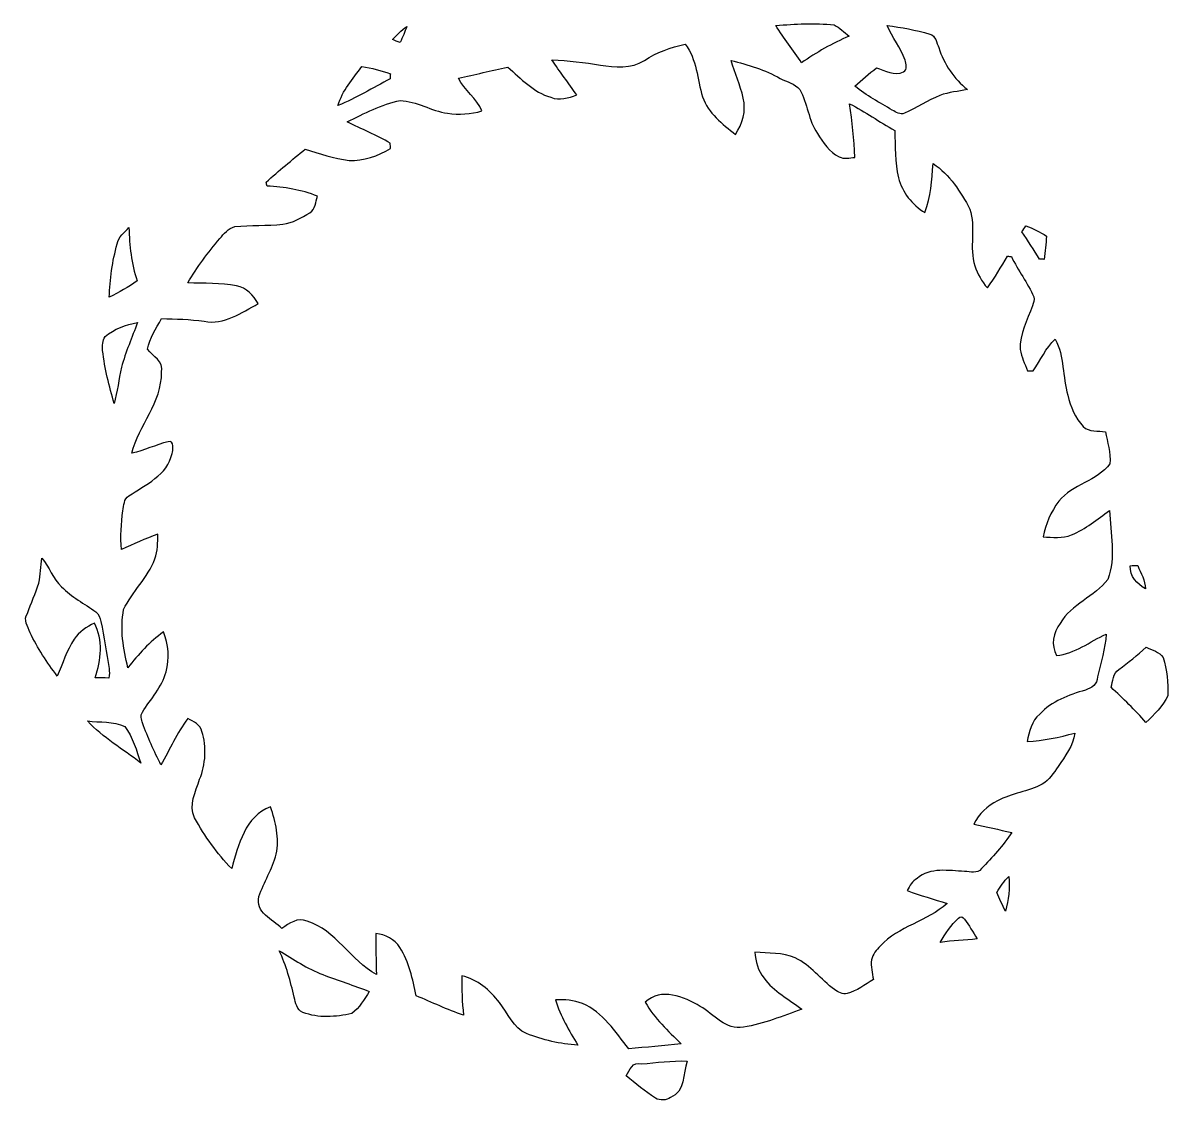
# Model space of a CAD drawing. Header units: centimetres. Extents: x -15.6 to 15.6, y -15.7 to 15.7.
# Drawn here: x -13 to 12.08, y -11.88 to 11.72 of the extents above; entities that cross this region are included whole.
import ezdxf

# ---------------------------------------------------------------- set-up
doc = ezdxf.new("R2010")
doc.units = ezdxf.units.CM
doc.header["$MEASUREMENT"] = 0
doc.layers.add('Layer 1', color=7, linetype='Continuous')

msp = doc.modelspace()

# ---------------------------------------------------------------- linework, layer by layer
at = {"layer": 'Layer 1', "color": 252}
for points, knots in [([(-4.91102, 11.35521), (-4.85458, 11.3344), (-4.79778, 11.31394), (-4.74063, 11.29312), (-4.74063, 11.29312), (-4.68559, 11.40601), (-4.63479, 11.52137), (-4.5974, 11.64167), (-4.5974, 11.64167), (-4.71205, 11.55771), (-4.81648, 11.46104), (-4.91102, 11.35521), (-4.91102, 11.35521), (-4.91102, 11.35521), (-4.91102, 11.35521), (-4.91102, 11.35521)], [0, 0, 0, 0, 0.2, 0.2, 0.2, 0.2, 0.4, 0.4, 0.4, 0.4, 0.6, 0.6, 0.6, 0.6, 1, 1, 1, 1]), ([(3.48721, 11.66354), (3.65972, 11.38026), (3.87773, 11.12837), (4.05059, 10.84509), (4.05059, 10.84509), (4.3755, 11.07863), (4.72687, 11.26878), (5.09094, 11.43388), (5.09094, 11.43388), (4.98687, 11.52066), (4.88456, 11.61344), (4.76532, 11.6773), (4.76532, 11.6773), (4.34022, 11.72069), (3.9116, 11.69741), (3.48721, 11.66354), (3.48721, 11.66354), (3.48721, 11.66354), (3.48721, 11.66354), (3.48721, 11.66354)], [0, 0, 0, 0, 0.16666667, 0.16666667, 0.16666667, 0.16666667, 0.33333333, 0.33333333, 0.33333333, 0.33333333, 0.5, 0.5, 0.5, 0.5, 0.66666667, 0.66666667, 0.66666667, 0.66666667, 1, 1, 1, 1]), ([(5.92349, 11.66248), (6.04308, 11.40425), (6.22053, 11.17353), (6.3179, 10.90471), (6.3179, 10.90471), (6.34436, 10.82287), (6.37716, 10.70222), (6.28579, 10.64719), (6.28579, 10.64719), (6.08859, 10.56217), (5.87657, 10.67682), (5.69136, 10.73714), (5.69136, 10.73714), (5.53191, 10.60697), (5.37351, 10.47609), (5.22146, 10.33745), (5.22146, 10.33745), (5.46735, 10.12331), (5.76474, 9.98255), (6.03885, 9.81004), (6.03885, 9.81004), (6.11893, 9.76806), (6.21206, 9.69962), (6.3059, 9.74549), (6.3059, 9.74549), (6.57154, 9.8612), (6.81355, 10.02594), (7.08342, 10.13284), (7.08342, 10.13284), (7.27639, 10.20516), (7.48383, 10.21962), (7.68491, 10.26195), (7.68491, 10.26195), (7.39105, 10.49796), (7.17021, 10.82075), (7.05661, 11.17988), (7.05661, 11.17988), (7.00899, 11.28677), (6.99029, 11.44094), (6.85906, 11.47692), (6.85906, 11.47692), (6.55285, 11.56441), (6.23958, 11.6265), (5.92349, 11.66248), (5.92349, 11.66248), (5.92349, 11.66248), (5.92349, 11.66248), (5.92349, 11.66248)], [0, 0, 0, 0, 0.07692308, 0.07692308, 0.07692308, 0.07692308, 0.15384615, 0.15384615, 0.15384615, 0.15384615, 0.23076923, 0.23076923, 0.23076923, 0.23076923, 0.30769231, 0.30769231, 0.30769231, 0.30769231, 0.38461538, 0.38461538, 0.38461538, 0.38461538, 0.46153846, 0.46153846, 0.46153846, 0.46153846, 0.53846154, 0.53846154, 0.53846154, 0.53846154, 0.61538462, 0.61538462, 0.61538462, 0.61538462, 0.69230769, 0.69230769, 0.69230769, 0.69230769, 0.76923077, 0.76923077, 0.76923077, 0.76923077, 0.84615385, 0.84615385, 0.84615385, 0.84615385, 1, 1, 1, 1]), ([(0.60819, 10.8966), (0.32279, 10.71704), (-0.03528, 10.74561), (-0.35384, 10.79606), (-0.35384, 10.79606), (-0.7052, 10.85462), (-1.05869, 10.90154), (-1.41464, 10.91353), (-1.41464, 10.91353), (-1.24848, 10.64719), (-1.04987, 10.40306), (-0.87383, 10.14342), (-0.87383, 10.14342), (-1.05481, 10.07921), (-1.2506, 10.01395), (-1.44074, 10.09191), (-1.44074, 10.09191), (-1.81892, 10.20057), (-2.09409, 10.50431), (-2.38407, 10.75196), (-2.38407, 10.75196), (-2.74567, 10.67647), (-3.10444, 10.58863), (-3.46534, 10.50996), (-3.46534, 10.50996), (-3.32846, 10.24537), (-3.06282, 10.07181), (-2.94922, 9.79276), (-2.94922, 9.79276), (-3.19334, 9.71903), (-3.45369, 9.70809), (-3.70558, 9.74302), (-3.70558, 9.74302), (-4.05977, 9.79417), (-4.37903, 10.00972), (-4.73886, 10.01995), (-4.73886, 10.01995), (-5.15197, 9.94269), (-5.52662, 9.73737), (-5.90021, 9.55393), (-5.90021, 9.55393), (-5.58694, 9.39588), (-5.25956, 9.26606), (-4.95653, 9.0872), (-4.95653, 9.0872), (-4.95547, 9.05792), (-4.95371, 8.99936), (-4.95265, 8.96973), (-4.95265, 8.96973), (-5.22746, 8.81274), (-5.53861, 8.68997), (-5.8607, 8.71185), (-5.8607, 8.71185), (-6.18984, 8.75171), (-6.50558, 8.85613), (-6.82025, 8.95597), (-6.82025, 8.95597), (-7.10988, 8.72031), (-7.40022, 8.48501), (-7.67503, 8.23207), (-7.67503, 8.23207), (-7.67009, 8.21126), (-7.66022, 8.16998), (-7.65528, 8.14952), (-7.65528, 8.14952), (-7.27922, 8.128), (-6.90351, 8.07014), (-6.55285, 7.92727), (-6.55285, 7.92727), (-6.58954, 7.8038), (-6.59342, 7.64011), (-6.71795, 7.56567), (-6.71795, 7.56567), (-6.90104, 7.45561), (-7.09366, 7.34272), (-7.30814, 7.31132), (-7.30814, 7.31132), (-7.65916, 7.27639), (-8.01264, 7.29686), (-8.36366, 7.26193), (-8.36366, 7.26193), (-8.50583, 7.22736), (-8.59755, 7.10106), (-8.69244, 6.99946), (-8.69244, 6.99946), (-8.94398, 6.69149), (-9.19198, 6.37646), (-9.38953, 6.03038), (-9.38953, 6.03038), (-9.03393, 6.01274), (-8.67269, 6.03532), (-8.32132, 5.96512), (-8.32132, 5.96512), (-8.11283, 5.92455), (-7.94879, 5.75769), (-7.85178, 5.5753), (-7.85178, 5.5753), (-8.21126, 5.3788), (-8.59861, 5.10152), (-9.03217, 5.18936), (-9.03217, 5.18936), (-9.34297, 5.23205), (-9.65659, 5.24298), (-9.96985, 5.24616), (-9.96985, 5.24616), (-10.08309, 5.03061), (-10.22879, 4.82), (-10.27465, 4.57764), (-10.27465, 4.57764), (-10.15189, 4.42242), (-9.92046, 4.31306), (-9.96562, 4.07388), (-9.96562, 4.07388), (-9.96103, 3.40995), (-10.46127, 2.91606), (-10.62038, 2.30011), (-10.62038, 2.30011), (-10.34627, 2.3562), (-10.09438, 2.48638), (-9.82345, 2.55164), (-9.82345, 2.55164), (-9.67634, 2.60244), (-9.71868, 2.34668), (-9.73667, 2.29094), (-9.73667, 2.29094), (-9.83474, 1.82316), (-10.32228, 1.60655), (-10.68141, 1.36596), (-10.68141, 1.36596), (-10.79641, 1.3014), (-10.7883, 1.15535), (-10.81334, 1.03999), (-10.81334, 1.03999), (-10.84651, 0.75953), (-10.87261, 0.47378), (-10.84404, 0.19121), (-10.84404, 0.19121), (-10.58016, 0.30551), (-10.32087, 0.43074), (-10.05064, 0.53022), (-10.05064, 0.53022), (-10.04923, 0.34819), (-10.05029, 0.16087), (-10.11308, -0.0127), (-10.11308, -0.0127), (-10.26442, -0.42757), (-10.61014, -0.72919), (-10.79712, -1.12324), (-10.79712, -1.12324), (-10.87579, -1.54411), (-10.80805, -1.98367), (-10.70222, -2.39501), (-10.70222, -2.39501), (-10.47221, -2.10608), (-10.2295, -1.82316), (-9.92293, -1.61184), (-9.92293, -1.61184), (-9.80828, -1.88595), (-9.79523, -2.19534), (-9.86543, -2.4832), (-9.86543, -2.4832), (-9.95962, -2.81975), (-10.20657, -3.08046), (-10.38578, -3.37185), (-10.38578, -3.37185), (-10.43481, -3.44311), (-10.40694, -3.53095), (-10.3819, -3.60539), (-10.3819, -3.60539), (-10.26795, -3.92042), (-10.13037, -4.22628), (-9.97938, -4.52508), (-9.97938, -4.52508), (-9.78394, -4.18606), (-9.63119, -3.82199), (-9.38953, -3.51014), (-9.38953, -3.51014), (-9.26218, -3.56835), (-9.12001, -3.64349), (-9.08121, -3.79024), (-9.08121, -3.79024), (-8.97608, -4.13068), (-8.9976, -4.50921), (-9.13271, -4.8387), (-9.13271, -4.8387), (-9.21844, -5.10928), (-9.37789, -5.3975), (-9.24243, -5.68149), (-9.24243, -5.68149), (-9.02264, -6.08401), (-8.75277, -6.46501), (-8.43033, -6.79168), (-8.43033, -6.79168), (-8.28499, -6.28932), (-8.13647, -5.63774), (-7.57908, -5.44336), (-7.57908, -5.44336), (-7.46654, -5.77391), (-7.38258, -6.12881), (-7.4549, -6.47876), (-7.4549, -6.47876), (-7.54168, -6.80226), (-7.72301, -7.08942), (-7.83308, -7.4041), (-7.83308, -7.4041), (-7.92409, -7.74982), (-7.53357, -7.90893), (-7.33002, -8.10189), (-7.33002, -8.10189), (-7.16562, -7.99783), (-6.99029, -7.85036), (-6.77898, -7.94279), (-6.77898, -7.94279), (-6.14398, -8.14317), (-5.82577, -8.8011), (-5.26027, -9.11401), (-5.26027, -9.11401), (-5.27226, -8.81345), (-5.27191, -8.51182), (-5.2705, -8.21126), (-5.2705, -8.21126), (-5.06201, -8.24089), (-4.86234, -8.33967), (-4.74486, -8.51994), (-4.74486, -8.51994), (-4.5399, -8.83603), (-4.46617, -9.21526), (-4.3875, -9.57827), (-4.3875, -9.57827), (-4.04424, -9.7215), (-3.70769, -9.88272), (-3.35492, -10.00266), (-3.35492, -10.00266), (-3.37996, -9.71726), (-3.39584, -9.43081), (-3.38914, -9.14435), (-3.38914, -9.14435), (-3.04694, -9.21068), (-2.77354, -9.45832), (-2.56611, -9.72679), (-2.56611, -9.72679), (-2.37525, -9.95539), (-2.26554, -10.28594), (-1.97062, -10.40236), (-1.97062, -10.40236), (-1.61608, -10.55017), (-1.23402, -10.63554), (-0.85019, -10.6553), (-0.85019, -10.6553), (-1.03893, -10.33992), (-1.23225, -10.02277), (-1.34056, -9.66929), (-1.34056, -9.66929), (-1.14124, -9.65623), (-0.93627, -9.67493), (-0.74824, -9.74549), (-0.74824, -9.74549), (-0.29633, -9.93493), (-0.02646, -10.36884), (0.26599, -10.7375), (0.26599, -10.7375), (0.64841, -10.70151), (1.03223, -10.67611), (1.41358, -10.62708), (1.41358, -10.62708), (1.12571, -10.34803), (0.82938, -10.07251), (0.62865, -9.72044), (0.62865, -9.72044), (0.96238, -9.39482), (1.48978, -9.59203), (1.82951, -9.8111), (1.82951, -9.8111), (2.13395, -9.97373), (2.39219, -10.35085), (2.78059, -10.26266), (2.78059, -10.26266), (3.22227, -10.19563), (3.63643, -10.01818), (4.05624, -9.87354), (4.05624, -9.87354), (3.77578, -9.65059), (3.43923, -9.48937), (3.22968, -9.18845), (3.22968, -9.18845), (3.10056, -9.02758), (3.03636, -8.82438), (3.03142, -8.62048), (3.03142, -8.62048), (3.32387, -8.6487), (3.63714, -8.6293), (3.91336, -8.74783), (3.91336, -8.74783), (4.25097, -8.9094), (4.47887, -9.22232), (4.77449, -9.4428), (4.77449, -9.4428), (4.85352, -9.49678), (4.94877, -9.55569), (5.0486, -9.52747), (5.0486, -9.52747), (5.25992, -9.46891), (5.44266, -9.3412), (5.62363, -9.22196), (5.62363, -9.22196), (5.59788, -9.07979), (5.56613, -8.93516), (5.58306, -8.79016), (5.58306, -8.79016), (5.60599, -8.67022), (5.6896, -8.57321), (5.77391, -8.48995), (5.77391, -8.48995), (6.17926, -8.05462), (6.8012, -7.94949), (7.23865, -7.5565), (7.23865, -7.5565), (6.94655, -7.46866), (6.65409, -7.38011), (6.36764, -7.27463), (6.36764, -7.27463), (6.41879, -7.17127), (6.47453, -7.06402), (6.58177, -7.00687), (6.58177, -7.00687), (6.86858, -6.75993), (7.27675, -6.84142), (7.62176, -6.85412), (7.62176, -6.85412), (7.74559, -6.85553), (7.90328, -6.91691), (7.99147, -6.79415), (7.99147, -6.79415), (8.23419, -6.54932), (8.46596, -6.28932), (8.65505, -6.00004), (8.65505, -6.00004), (8.37706, -5.94113), (8.09907, -5.88116), (7.82214, -5.81836), (7.82214, -5.81836), (7.93609, -5.59894), (8.11989, -5.41902), (8.3439, -5.31248), (8.3439, -5.31248), (8.65082, -5.13786), (9.01524, -5.11246), (9.32462, -4.94453), (9.32462, -4.94453), (9.4802, -4.8581), (9.56874, -4.69583), (9.67493, -4.56001), (9.67493, -4.56001), (9.81498, -4.32858), (10.00619, -4.10563), (10.03582, -3.82693), (10.03582, -3.82693), (9.69363, -3.91478), (9.3472, -3.99521), (8.99336, -4.01355), (8.99336, -4.01355), (9.02935, -3.79483), (9.0932, -3.56235), (9.26677, -3.4103), (9.26677, -3.4103), (9.53241, -3.12702), (9.90388, -2.99156), (10.26724, -2.88537), (10.26724, -2.88537), (10.39989, -2.84586), (10.53359, -2.75308), (10.53147, -2.59433), (10.53147, -2.59433), (10.60767, -2.28565), (10.70363, -1.97732), (10.72515, -1.65841), (10.72515, -1.65841), (10.36496, -1.82245), (10.04288, -2.09021), (9.63577, -2.13078), (9.63577, -2.13078), (9.51159, -1.90394), (9.56098, -1.62489), (9.71444, -1.42487), (9.71444, -1.42487), (9.95715, -0.99907), (10.47679, -0.84702), (10.75972, -0.46108), (10.75972, -0.46108), (10.9407, 0.02011), (10.81334, 0.54716), (10.79782, 1.0474), (10.79782, 1.0474), (10.52865, 0.85796), (10.27571, 0.63429), (9.96527, 0.51259), (9.96527, 0.51259), (9.76912, 0.42369), (9.54793, 0.46673), (9.34014, 0.46778), (9.34014, 0.46778), (9.39412, 0.75001), (9.5123, 1.02164), (9.68692, 1.25024), (9.68692, 1.25024), (9.98396, 1.62066), (10.52477, 1.6891), (10.80629, 2.06939), (10.80629, 2.06939), (10.82463, 2.30681), (10.74773, 2.54035), (10.70751, 2.77142), (10.70751, 2.77142), (10.54488, 2.79153), (10.3505, 2.75907), (10.22244, 2.88361), (10.22244, 2.88361), (10.04076, 3.06846), (9.94551, 3.3214), (9.88025, 3.56799), (9.88025, 3.56799), (9.76489, 3.97051), (9.81287, 4.42419), (9.60508, 4.79707), (9.60508, 4.79707), (9.40047, 4.60304), (9.2837, 4.33634), (9.12636, 4.10492), (9.12636, 4.10492), (9.09532, 4.10563), (9.03393, 4.10704), (9.00324, 4.10739), (9.00324, 4.10739), (8.93516, 4.25591), (8.87166, 4.40937), (8.83779, 4.56882), (8.83779, 4.56882), (8.83214, 4.90855), (8.9856, 5.2197), (9.10978, 5.52768), (9.10978, 5.52768), (9.12918, 5.58906), (9.16164, 5.65679), (9.138, 5.72135), (9.138, 5.72135), (9.00324, 6.0325), (8.79299, 6.30167), (8.64658, 6.60682), (8.64658, 6.60682), (8.62542, 6.60859), (8.58308, 6.61211), (8.56227, 6.61388), (8.56227, 6.61388), (8.4201, 6.38034), (8.28604, 6.1408), (8.12094, 5.92243), (8.12094, 5.92243), (7.99782, 6.06108), (7.90681, 6.22512), (7.84507, 6.39939), (7.84507, 6.39939), (7.71913, 6.80367), (7.86977, 7.24359), (7.73889, 7.64434), (7.73889, 7.64434), (7.53427, 8.02217), (7.29968, 8.4007), (6.93208, 8.64164), (6.93208, 8.64164), (6.90845, 8.27864), (6.87846, 7.91245), (6.75076, 7.56814), (6.75076, 7.56814), (6.47488, 7.7403), (6.25546, 8.01229), (6.17502, 8.32979), (6.17502, 8.32979), (6.08859, 8.66704), (6.10623, 9.01841), (6.09141, 9.36307), (6.09141, 9.36307), (5.7598, 9.55499), (5.44442, 9.77477), (5.10399, 9.95221), (5.10399, 9.95221), (5.15338, 9.56169), (5.21264, 9.17222), (5.21652, 8.77746), (5.21652, 8.77746), (5.10364, 8.76124), (4.98228, 8.73619), (4.87468, 8.78875), (4.87468, 8.78875), (4.65737, 8.89), (4.5279, 9.10978), (4.39808, 9.29922), (4.39808, 9.29922), (4.19806, 9.58921), (4.18606, 9.95997), (4.01426, 10.26372), (4.01426, 10.26372), (3.90631, 10.39283), (3.72921, 10.42776), (3.58634, 10.50537), (3.58634, 10.50537), (3.24979, 10.69234), (2.88149, 10.80982), (2.50825, 10.89695), (2.50825, 10.89695), (2.58904, 10.62038), (2.71357, 10.35685), (2.77248, 10.07392), (2.77248, 10.07392), (2.84374, 9.79981), (2.75872, 9.51018), (2.60421, 9.28088), (2.60421, 9.28088), (2.31916, 9.50912), (2.00272, 9.74055), (1.88383, 10.10391), (1.88383, 10.10391), (1.76636, 10.48949), (1.75507, 10.92341), (1.5053, 11.25714), (1.5053, 11.25714), (1.19239, 11.17882), (0.87418, 11.08675), (0.60819, 10.8966), (0.60819, 10.8966), (0.60819, 10.8966), (0.60819, 10.8966), (0.60819, 10.8966)], [0, 0, 0, 0, 0.00746269, 0.00746269, 0.00746269, 0.00746269, 0.01492537, 0.01492537, 0.01492537, 0.01492537, 0.02238806, 0.02238806, 0.02238806, 0.02238806, 0.02985075, 0.02985075, 0.02985075, 0.02985075, 0.03731343, 0.03731343, 0.03731343, 0.03731343, 0.04477612, 0.04477612, 0.04477612, 0.04477612, 0.05223881, 0.05223881, 0.05223881, 0.05223881, 0.05970149, 0.05970149, 0.05970149, 0.05970149, 0.06716418, 0.06716418, 0.06716418, 0.06716418, 0.07462687, 0.07462687, 0.07462687, 0.07462687, 0.08208955, 0.08208955, 0.08208955, 0.08208955, 0.08955224, 0.08955224, 0.08955224, 0.08955224, 0.09701493, 0.09701493, 0.09701493, 0.09701493, 0.10447761, 0.10447761, 0.10447761, 0.10447761, 0.1119403, 0.1119403, 0.1119403, 0.1119403, 0.11940299, 0.11940299, 0.11940299, 0.11940299, 0.12686567, 0.12686567, 0.12686567, 0.12686567, 0.13432836, 0.13432836, 0.13432836, 0.13432836, 0.14179104, 0.14179104, 0.14179104, 0.14179104, 0.14925373, 0.14925373, 0.14925373, 0.14925373, 0.15671642, 0.15671642, 0.15671642, 0.15671642, 0.1641791, 0.1641791, 0.1641791, 0.1641791, 0.17164179, 0.17164179, 0.17164179, 0.17164179, 0.17910448, 0.17910448, 0.17910448, 0.17910448, 0.18656716, 0.18656716, 0.18656716, 0.18656716, 0.19402985, 0.19402985, 0.19402985, 0.19402985, 0.20149254, 0.20149254, 0.20149254, 0.20149254, 0.20895522, 0.20895522, 0.20895522, 0.20895522, 0.21641791, 0.21641791, 0.21641791, 0.21641791, 0.2238806, 0.2238806, 0.2238806, 0.2238806, 0.23134328, 0.23134328, 0.23134328, 0.23134328, 0.23880597, 0.23880597, 0.23880597, 0.23880597, 0.24626866, 0.24626866, 0.24626866, 0.24626866, 0.25373134, 0.25373134, 0.25373134, 0.25373134, 0.26119403, 0.26119403, 0.26119403, 0.26119403, 0.26865672, 0.26865672, 0.26865672, 0.26865672, 0.2761194, 0.2761194, 0.2761194, 0.2761194, 0.28358209, 0.28358209, 0.28358209, 0.28358209, 0.29104478, 0.29104478, 0.29104478, 0.29104478, 0.29850746, 0.29850746, 0.29850746, 0.29850746, 0.30597015, 0.30597015, 0.30597015, 0.30597015, 0.31343284, 0.31343284, 0.31343284, 0.31343284, 0.32089552, 0.32089552, 0.32089552, 0.32089552, 0.32835821, 0.32835821, 0.32835821, 0.32835821, 0.3358209, 0.3358209, 0.3358209, 0.3358209, 0.34328358, 0.34328358, 0.34328358, 0.34328358, 0.35074627, 0.35074627, 0.35074627, 0.35074627, 0.35820896, 0.35820896, 0.35820896, 0.35820896, 0.36567164, 0.36567164, 0.36567164, 0.36567164, 0.37313433, 0.37313433, 0.37313433, 0.37313433, 0.38059701, 0.38059701, 0.38059701, 0.38059701, 0.3880597, 0.3880597, 0.3880597, 0.3880597, 0.39552239, 0.39552239, 0.39552239, 0.39552239, 0.40298507, 0.40298507, 0.40298507, 0.40298507, 0.41044776, 0.41044776, 0.41044776, 0.41044776, 0.41791045, 0.41791045, 0.41791045, 0.41791045, 0.42537313, 0.42537313, 0.42537313, 0.42537313, 0.43283582, 0.43283582, 0.43283582, 0.43283582, 0.44029851, 0.44029851, 0.44029851, 0.44029851, 0.44776119, 0.44776119, 0.44776119, 0.44776119, 0.45522388, 0.45522388, 0.45522388, 0.45522388, 0.46268657, 0.46268657, 0.46268657, 0.46268657, 0.47014925, 0.47014925, 0.47014925, 0.47014925, 0.47761194, 0.47761194, 0.47761194, 0.47761194, 0.48507463, 0.48507463, 0.48507463, 0.48507463, 0.49253731, 0.49253731, 0.49253731, 0.49253731, 0.5, 0.5, 0.5, 0.5, 0.50746269, 0.50746269, 0.50746269, 0.50746269, 0.51492537, 0.51492537, 0.51492537, 0.51492537, 0.52238806, 0.52238806, 0.52238806, 0.52238806, 0.52985075, 0.52985075, 0.52985075, 0.52985075, 0.53731343, 0.53731343, 0.53731343, 0.53731343, 0.54477612, 0.54477612, 0.54477612, 0.54477612, 0.55223881, 0.55223881, 0.55223881, 0.55223881, 0.55970149, 0.55970149, 0.55970149, 0.55970149, 0.56716418, 0.56716418, 0.56716418, 0.56716418, 0.57462687, 0.57462687, 0.57462687, 0.57462687, 0.58208955, 0.58208955, 0.58208955, 0.58208955, 0.58955224, 0.58955224, 0.58955224, 0.58955224, 0.59701493, 0.59701493, 0.59701493, 0.59701493, 0.60447761, 0.60447761, 0.60447761, 0.60447761, 0.6119403, 0.6119403, 0.6119403, 0.6119403, 0.61940299, 0.61940299, 0.61940299, 0.61940299, 0.62686567, 0.62686567, 0.62686567, 0.62686567, 0.63432836, 0.63432836, 0.63432836, 0.63432836, 0.64179104, 0.64179104, 0.64179104, 0.64179104, 0.64925373, 0.64925373, 0.64925373, 0.64925373, 0.65671642, 0.65671642, 0.65671642, 0.65671642, 0.6641791, 0.6641791, 0.6641791, 0.6641791, 0.67164179, 0.67164179, 0.67164179, 0.67164179, 0.67910448, 0.67910448, 0.67910448, 0.67910448, 0.68656716, 0.68656716, 0.68656716, 0.68656716, 0.69402985, 0.69402985, 0.69402985, 0.69402985, 0.70149254, 0.70149254, 0.70149254, 0.70149254, 0.70895522, 0.70895522, 0.70895522, 0.70895522, 0.71641791, 0.71641791, 0.71641791, 0.71641791, 0.7238806, 0.7238806, 0.7238806, 0.7238806, 0.73134328, 0.73134328, 0.73134328, 0.73134328, 0.73880597, 0.73880597, 0.73880597, 0.73880597, 0.74626866, 0.74626866, 0.74626866, 0.74626866, 0.75373134, 0.75373134, 0.75373134, 0.75373134, 0.76119403, 0.76119403, 0.76119403, 0.76119403, 0.76865672, 0.76865672, 0.76865672, 0.76865672, 0.7761194, 0.7761194, 0.7761194, 0.7761194, 0.78358209, 0.78358209, 0.78358209, 0.78358209, 0.79104478, 0.79104478, 0.79104478, 0.79104478, 0.79850746, 0.79850746, 0.79850746, 0.79850746, 0.80597015, 0.80597015, 0.80597015, 0.80597015, 0.81343284, 0.81343284, 0.81343284, 0.81343284, 0.82089552, 0.82089552, 0.82089552, 0.82089552, 0.82835821, 0.82835821, 0.82835821, 0.82835821, 0.8358209, 0.8358209, 0.8358209, 0.8358209, 0.84328358, 0.84328358, 0.84328358, 0.84328358, 0.85074627, 0.85074627, 0.85074627, 0.85074627, 0.85820896, 0.85820896, 0.85820896, 0.85820896, 0.86567164, 0.86567164, 0.86567164, 0.86567164, 0.87313433, 0.87313433, 0.87313433, 0.87313433, 0.88059701, 0.88059701, 0.88059701, 0.88059701, 0.8880597, 0.8880597, 0.8880597, 0.8880597, 0.89552239, 0.89552239, 0.89552239, 0.89552239, 0.90298507, 0.90298507, 0.90298507, 0.90298507, 0.91044776, 0.91044776, 0.91044776, 0.91044776, 0.91791045, 0.91791045, 0.91791045, 0.91791045, 0.92537313, 0.92537313, 0.92537313, 0.92537313, 0.93283582, 0.93283582, 0.93283582, 0.93283582, 0.94029851, 0.94029851, 0.94029851, 0.94029851, 0.94776119, 0.94776119, 0.94776119, 0.94776119, 0.95522388, 0.95522388, 0.95522388, 0.95522388, 0.96268657, 0.96268657, 0.96268657, 0.96268657, 0.97014925, 0.97014925, 0.97014925, 0.97014925, 0.97761194, 0.97761194, 0.97761194, 0.97761194, 0.98507463, 0.98507463, 0.98507463, 0.98507463, 1, 1, 1, 1]), ([(-5.58024, 10.76396), (-5.77885, 10.49796), (-6.00393, 10.23726), (-6.10306, 9.91447), (-6.10306, 9.91447), (-5.70371, 10.07004), (-5.33859, 10.30076), (-4.95759, 10.49514), (-4.95759, 10.49514), (-4.95688, 10.52371), (-4.95582, 10.58051), (-4.95512, 10.60909), (-4.95512, 10.60909), (-5.16079, 10.67188), (-5.3654, 10.74103), (-5.58024, 10.76396), (-5.58024, 10.76396), (-5.58024, 10.76396), (-5.58024, 10.76396), (-5.58024, 10.76396)], [0, 0, 0, 0, 0.16666667, 0.16666667, 0.16666667, 0.16666667, 0.33333333, 0.33333333, 0.33333333, 0.33333333, 0.5, 0.5, 0.5, 0.5, 0.66666667, 0.66666667, 0.66666667, 0.66666667, 1, 1, 1, 1]), ([(8.96056, 7.27675), (8.93092, 7.23371), (8.90164, 7.19032), (8.87271, 7.14692), (8.87271, 7.14692), (9.01206, 6.95325), (9.13589, 6.74899), (9.26359, 6.54685), (9.26359, 6.54685), (9.29005, 6.5465), (9.34226, 6.54509), (9.36872, 6.54473), (9.36872, 6.54473), (9.38812, 6.71371), (9.40117, 6.88375), (9.41811, 7.05273), (9.41811, 7.05273), (9.27241, 7.14128), (9.12495, 7.22771), (8.96056, 7.27675), (8.96056, 7.27675), (8.96056, 7.27675), (8.96056, 7.27675), (8.96056, 7.27675)], [0, 0, 0, 0, 0.14285714, 0.14285714, 0.14285714, 0.14285714, 0.28571429, 0.28571429, 0.28571429, 0.28571429, 0.42857143, 0.42857143, 0.42857143, 0.42857143, 0.57142857, 0.57142857, 0.57142857, 0.57142857, 0.71428571, 0.71428571, 0.71428571, 0.71428571, 1, 1, 1, 1]), ([(-10.93893, 6.88375), (-11.04477, 6.50346), (-11.09733, 6.10799), (-11.11285, 5.71429), (-11.11285, 5.71429), (-10.89978, 5.81836), (-10.69269, 5.93725), (-10.49761, 6.07307), (-10.49761, 6.07307), (-10.63625, 6.44772), (-10.66518, 6.84565), (-10.68105, 7.24076), (-10.68105, 7.24076), (-10.78159, 7.13458), (-10.90613, 7.03368), (-10.93893, 6.88375), (-10.93893, 6.88375), (-10.93893, 6.88375), (-10.93893, 6.88375), (-10.93893, 6.88375)], [0, 0, 0, 0, 0.16666667, 0.16666667, 0.16666667, 0.16666667, 0.33333333, 0.33333333, 0.33333333, 0.33333333, 0.5, 0.5, 0.5, 0.5, 0.66666667, 0.66666667, 0.66666667, 0.66666667, 1, 1, 1, 1]), ([(-11.20458, 4.85669), (-11.25926, 4.76462), (-11.26525, 4.65138), (-11.25749, 4.54731), (-11.25749, 4.54731), (-11.21057, 4.15325), (-11.11497, 3.76696), (-11.00279, 3.38702), (-11.00279, 3.38702), (-10.93505, 3.64843), (-10.9026, 3.9176), (-10.84439, 4.18077), (-10.84439, 4.18077), (-10.75196, 4.51697), (-10.61297, 4.83694), (-10.49373, 5.16361), (-10.49373, 5.16361), (-10.74632, 5.10646), (-11.00314, 5.02461), (-11.20458, 4.85669), (-11.20458, 4.85669), (-11.20458, 4.85669), (-11.20458, 4.85669), (-11.20458, 4.85669)], [0, 0, 0, 0, 0.14285714, 0.14285714, 0.14285714, 0.14285714, 0.28571429, 0.28571429, 0.28571429, 0.28571429, 0.42857143, 0.42857143, 0.42857143, 0.42857143, 0.57142857, 0.57142857, 0.57142857, 0.57142857, 0.71428571, 0.71428571, 0.71428571, 0.71428571, 1, 1, 1, 1]), ([(-12.58641, 0.00635), (-12.61004, -0.17604), (-12.6178, -0.3616), (-12.65555, -0.54257), (-12.65555, -0.54257), (-12.71552, -0.77223), (-12.83476, -0.98108), (-12.90532, -1.20756), (-12.90532, -1.20756), (-13.00304, -1.34902), (-12.89191, -1.49331), (-12.84676, -1.62842), (-12.84676, -1.62842), (-12.68201, -1.96462), (-12.47599, -2.28106), (-12.24986, -2.57916), (-12.24986, -2.57916), (-12.13344, -2.30681), (-12.04101, -2.02177), (-11.88191, -1.76989), (-11.88191, -1.76989), (-11.77008, -1.61502), (-11.60709, -1.50001), (-11.43635, -1.41781), (-11.43635, -1.41781), (-11.24056, -1.78435), (-11.29242, -2.23026), (-11.41836, -2.61373), (-11.41836, -2.61373), (-11.31958, -2.62114), (-11.22363, -2.61514), (-11.12344, -2.62114), (-11.12344, -2.62114), (-11.10509, -2.55305), (-11.10686, -2.48109), (-11.11709, -2.41194), (-11.11709, -2.41194), (-11.16683, -2.06657), (-11.22398, -1.72226), (-11.297, -1.38113), (-11.297, -1.38113), (-11.31711, -1.30669), (-11.33581, -1.22132), (-11.40213, -1.17369), (-11.40213, -1.17369), (-11.65648, -0.99272), (-11.94118, -0.85196), (-12.15778, -0.6223), (-12.15778, -0.6223), (-12.34334, -0.44309), (-12.42519, -0.19121), (-12.58641, 0.00635), (-12.58641, 0.00635), (-12.58641, 0.00635), (-12.58641, 0.00635), (-12.58641, 0.00635)], [0, 0, 0, 0, 0.06666667, 0.06666667, 0.06666667, 0.06666667, 0.13333333, 0.13333333, 0.13333333, 0.13333333, 0.2, 0.2, 0.2, 0.2, 0.26666667, 0.26666667, 0.26666667, 0.26666667, 0.33333333, 0.33333333, 0.33333333, 0.33333333, 0.4, 0.4, 0.4, 0.4, 0.46666667, 0.46666667, 0.46666667, 0.46666667, 0.53333333, 0.53333333, 0.53333333, 0.53333333, 0.6, 0.6, 0.6, 0.6, 0.66666667, 0.66666667, 0.66666667, 0.66666667, 0.73333333, 0.73333333, 0.73333333, 0.73333333, 0.8, 0.8, 0.8, 0.8, 0.86666667, 0.86666667, 0.86666667, 0.86666667, 1, 1, 1, 1]), ([(11.25185, -0.16157), (11.23668, -0.39899), (11.39613, -0.55986), (11.58134, -0.66922), (11.58134, -0.66922), (11.57711, -0.48578), (11.48609, -0.32314), (11.41377, -0.15981), (11.41377, -0.15981), (11.35944, -0.16016), (11.30547, -0.16087), (11.25185, -0.16157), (11.25185, -0.16157), (11.25185, -0.16157), (11.25185, -0.16157), (11.25185, -0.16157)], [0, 0, 0, 0, 0.2, 0.2, 0.2, 0.2, 0.4, 0.4, 0.4, 0.4, 0.6, 0.6, 0.6, 0.6, 1, 1, 1, 1]), ([(11.00102, -2.43205), (10.87014, -2.51531), (10.87473, -2.69381), (10.83028, -2.82399), (10.83028, -2.82399), (11.09521, -3.07093), (11.35521, -3.32246), (11.5951, -3.5941), (11.5951, -3.5941), (11.77466, -3.41701), (11.96093, -3.2385), (12.07594, -3.0099), (12.07594, -3.0099), (12.07946, -2.72874), (12.05336, -2.44263), (11.96975, -2.17382), (11.96975, -2.17382), (11.88826, -2.04576), (11.72492, -2.00942), (11.59616, -1.94592), (11.59616, -1.94592), (11.40954, -2.12196), (11.20634, -2.27859), (11.00102, -2.43205), (11.00102, -2.43205), (11.00102, -2.43205), (11.00102, -2.43205), (11.00102, -2.43205)], [0, 0, 0, 0, 0.125, 0.125, 0.125, 0.125, 0.25, 0.25, 0.25, 0.25, 0.375, 0.375, 0.375, 0.375, 0.5, 0.5, 0.5, 0.5, 0.625, 0.625, 0.625, 0.625, 0.75, 0.75, 0.75, 0.75, 1, 1, 1, 1]), ([(-11.58769, -3.56094), (-11.25255, -3.92818), (-10.80946, -4.1783), (-10.42106, -4.48345), (-10.42106, -4.48345), (-10.51313, -4.20864), (-10.59427, -3.91548), (-10.77136, -3.68335), (-10.77136, -3.68335), (-11.0236, -3.56553), (-11.31746, -3.59375), (-11.58769, -3.56094), (-11.58769, -3.56094), (-11.58769, -3.56094), (-11.58769, -3.56094), (-11.58769, -3.56094)], [0, 0, 0, 0, 0.2, 0.2, 0.2, 0.2, 0.4, 0.4, 0.4, 0.4, 0.6, 0.6, 0.6, 0.6, 1, 1, 1, 1]), ([(8.32485, -7.31414), (8.38764, -7.45031), (8.45044, -7.58649), (8.515, -7.72301), (8.515, -7.72301), (8.59331, -7.48136), (8.61695, -7.22066), (8.58908, -6.96877), (8.58908, -6.96877), (8.48184, -7.06826), (8.40422, -7.19279), (8.32485, -7.31414), (8.32485, -7.31414), (8.32485, -7.31414), (8.32485, -7.31414), (8.32485, -7.31414)], [0, 0, 0, 0, 0.2, 0.2, 0.2, 0.2, 0.4, 0.4, 0.4, 0.4, 0.6, 0.6, 0.6, 0.6, 1, 1, 1, 1]), ([(7.48947, -7.87753), (7.32755, -8.03063), (7.19384, -8.21408), (7.08977, -8.41093), (7.08977, -8.41093), (7.35612, -8.36224), (7.62811, -8.37177), (7.89481, -8.32873), (7.89481, -8.32873), (7.80521, -8.18409), (7.72301, -8.03381), (7.62071, -7.89869), (7.62071, -7.89869), (7.59284, -7.85354), (7.52616, -7.82814), (7.48947, -7.87753), (7.48947, -7.87753), (7.48947, -7.87753), (7.48947, -7.87753), (7.48947, -7.87753)], [0, 0, 0, 0, 0.16666667, 0.16666667, 0.16666667, 0.16666667, 0.33333333, 0.33333333, 0.33333333, 0.33333333, 0.5, 0.5, 0.5, 0.5, 0.66666667, 0.66666667, 0.66666667, 0.66666667, 1, 1, 1, 1]), ([(-7.39105, -8.59014), (-7.23477, -8.91328), (-7.14093, -9.26147), (-7.06085, -9.61037), (-7.06085, -9.61037), (-7.02804, -9.72714), (-7.00864, -9.89259), (-6.87423, -9.94092), (-6.87423, -9.94092), (-6.53133, -10.07428), (-6.14821, -10.04429), (-5.7972, -9.96456), (-5.7972, -9.96456), (-5.63986, -9.83509), (-5.51603, -9.66188), (-5.42043, -9.48231), (-5.42043, -9.48231), (-5.75557, -9.35143), (-6.09776, -9.24066), (-6.43431, -9.11472), (-6.43431, -9.11472), (-6.77721, -8.98737), (-7.07884, -8.7757), (-7.39105, -8.59014), (-7.39105, -8.59014), (-7.39105, -8.59014), (-7.39105, -8.59014), (-7.39105, -8.59014)], [0, 0, 0, 0, 0.125, 0.125, 0.125, 0.125, 0.25, 0.25, 0.25, 0.25, 0.375, 0.375, 0.375, 0.375, 0.5, 0.5, 0.5, 0.5, 0.625, 0.625, 0.625, 0.625, 0.75, 0.75, 0.75, 0.75, 1, 1, 1, 1]), ([(0.54645, -11.06805), (0.35031, -11.01231), (0.28293, -11.20316), (0.20955, -11.32946), (0.20955, -11.32946), (0.41593, -11.50126), (0.62548, -11.66954), (0.85125, -11.81629), (0.85125, -11.81629), (0.94933, -11.88297), (1.08691, -11.86674), (1.18392, -11.8043), (1.18392, -11.8043), (1.50036, -11.67694), (1.45274, -11.2836), (1.54234, -11.00878), (1.54234, -11.00878), (1.20862, -10.99079), (0.87806, -11.04477), (0.54645, -11.06805)], [0, 0, 0, 0, 0.16666667, 0.16666667, 0.16666667, 0.16666667, 0.33333333, 0.33333333, 0.33333333, 0.33333333, 0.5, 0.5, 0.5, 0.5, 0.66666667, 0.66666667, 0.66666667, 0.66666667, 1, 1, 1, 1])]:
    msp.add_open_spline(points, degree=3, knots=knots, dxfattribs=at)

doc.saveas('drawing.dxf')
